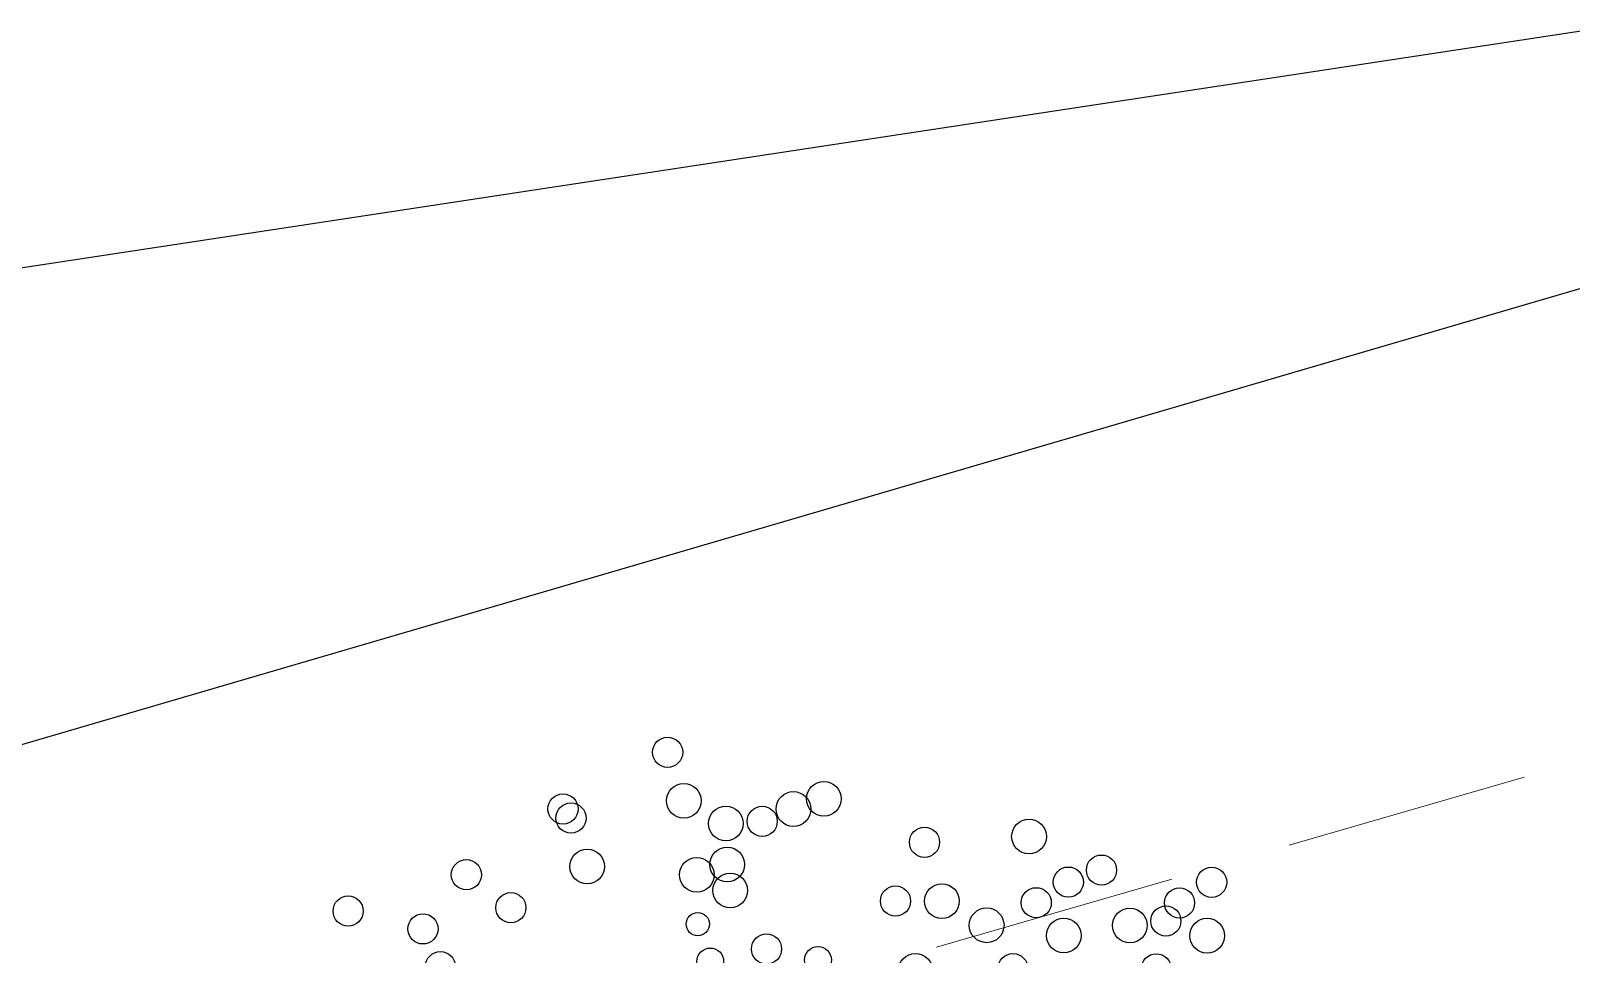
# Model space of a CAD drawing. Header units: millimetres. Extents: x 441156 to 441876, y 4514765 to 4515211.
# Drawn here: x 441544.848 to 441546.421, y 4514834.44 to 4514835.384 of the extents above; entities that cross this region are included whole.
import ezdxf

# ---------------------------------------------------------------- set-up
doc = ezdxf.new("R2010")
doc.units = ezdxf.units.MM
doc.linetypes.add('HIDDEN', pattern=[0.375, 0.25, -0.125])
doc.layers.add('01_piscinas', color=254, linetype='Continuous')
doc.layers.add('INGIN ELECTRICIDAD ALUMBRADO', color=120, linetype='HIDDEN')

msp = doc.modelspace()

# ---------------------------------------------------------------- linework, layer by layer
at = {"layer": '01_piscinas', "elevation": 0.00000131}
msp.add_lwpolyline([(441557.5049643, 4514838.18205059, 0.0043910674), (441556.38838252, 4514837.93181474, 0.0001087055), (441556.3618992, 4514837.92562941, 0.0002530211), (441556.34704519, 4514837.92213834, 0.0023223363), (441555.76010739, 4514837.78191859, 0.0021175107), (441555.22455715, 4514837.64893041, -0.0058002285), (441547.15515738, 4514835.33186317), (441541.98895624, 4514833.82109643), (441541.9460533, 4514833.8085502), (441538.87507639, 4514832.91049578), (441532.94987302, 4514831.15983481)], format="xyb", dxfattribs=at)
at = {"layer": '01_piscinas', "elevation": 0.00000053}
msp.add_lwpolyline([(441547.17453035, 4514837.02307029), (441541.82043564, 4514834.68346174), (441548.45421464, 4514835.69122217)], dxfattribs=at)
at = {"layer": '01_piscinas'}
for centre, radius in [((441545.49814548, 4514834.64639552, 0.00000076), 0.01541533), ((441545.51474721, 4514834.59686717, 0.00000076), 0.01775907), ((441545.62669453, 4514834.58844418, 0.00000076), 0.01775907), ((441545.65782381, 4514834.59889037, 0.00000076), 0.01775907), ((441545.39131193, 4514834.58852931, 0.00000076), 0.01541533), ((441545.39943355, 4514834.57919276, 0.00000076), 0.01541533), ((441545.55772419, 4514834.57359641, 0.00000076), 0.01775907), ((441545.5948332, 4514834.5758408, 0.00000076), 0.01541533), ((441545.86745507, 4514834.56035155, 0.00000076), 0.01775907), ((441545.7606474, 4514834.55448059, 0.00000076), 0.01541533), ((441545.41603527, 4514834.52966442, 0.00000076), 0.01775907), ((441545.55911187, 4514834.53168761, 0.00000076), 0.01775907), ((441545.2926, 4514834.52132655, 0.00000076), 0.01541533), ((441545.52798259, 4514834.52124142, 0.00000076), 0.01775907), ((441545.90765029, 4514834.51376723, 0.00000076), 0.01541533), ((441545.94150824, 4514834.52604524, 0.00000076), 0.01541533), ((441546.05406061, 4514834.51361121, 0.00000076), 0.01541533), ((441545.56214991, 4514834.50522281, 0.00000076), 0.01775907), ((441545.77846434, 4514834.49436633, 0.00000076), 0.01775907), ((441545.17174949, 4514834.48417502, 0.00000076), 0.01541533), ((441545.33803396, 4514834.48762482, 0.00000076), 0.01541533), ((441545.73101615, 4514834.49441099, 0.00000076), 0.01541533), ((441545.87480502, 4514834.49266763, 0.00000076), 0.01541533), ((441546.02121534, 4514834.4925116, 0.00000076), 0.01541533), ((441545.2481528, 4514834.46597004, 0.00000076), 0.01541533), ((441545.52898878, 4514834.47083649, 0.00000076), 0.01185795), ((441545.82412739, 4514834.46964114, 0.00000076), 0.01775907), ((441545.97053771, 4514834.46948511, 0.00000076), 0.01775907), ((441546.00727677, 4514834.47403823, 0.00000076), 0.01541533), ((441545.90299817, 4514834.45920069, 0.00000076), 0.01775907), ((441546.04940849, 4514834.45904466, 0.00000076), 0.01775907), ((441545.5992435, 4514834.44542606, 0.00000076), 0.01541533), ((441545.65181826, 4514834.43429407, 0.00000076), 0.01366082), ((441545.26602284, 4514834.42733752, 0.00000076), 0.01541533), ((441545.54175934, 4514834.43273776, 0.00000076), 0.01366082), ((441545.75139134, 4514834.42298359, 0.00000076), 0.01775907), ((441545.85105223, 4514834.42527838, 0.00000076), 0.01541533), ((441545.99746255, 4514834.42512236, 0.00000076), 0.01541533)]:
    msp.add_circle(centre, radius, dxfattribs=at)
at = {"layer": 'INGIN ELECTRICIDAD ALUMBRADO', "color": 86, "lineweight": 13, "elevation": 0.00000131}
msp.add_lwpolyline([(441547.45414583, 4514834.93349694), (441543.34525146, 4514833.74496763)], dxfattribs=at)

doc.saveas('drawing.dxf')
